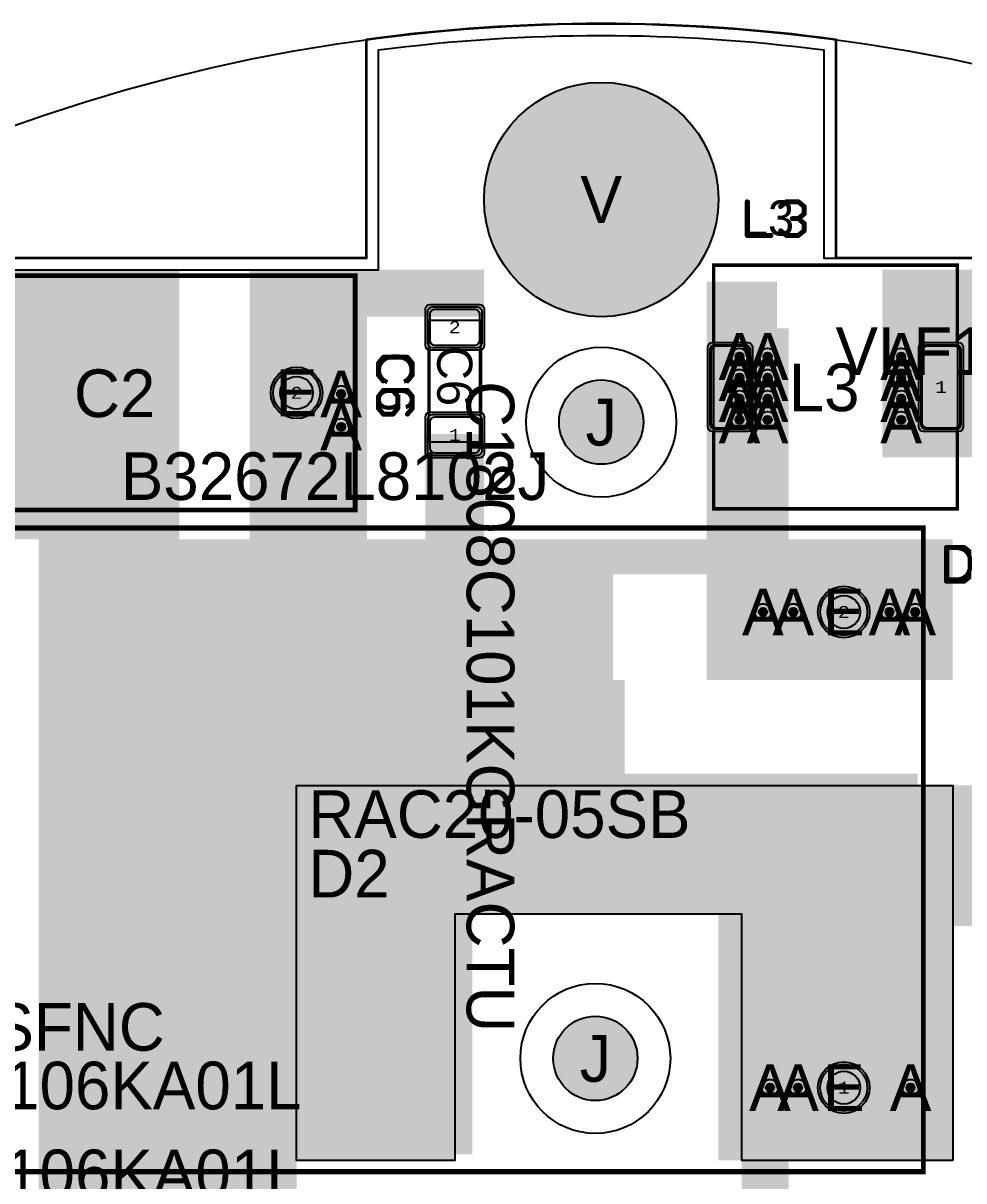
# Model space of a CAD drawing. Extents: x -74 to 89, y -130 to 74.
# Drawn here: x -24.67 to 15.47, y 24.62 to 74.03 of the extents above; entities that cross this region are included whole.
import ezdxf
from ezdxf.enums import TextEntityAlignment as Align

# ---------------------------------------------------------------- set-up
doc = ezdxf.new("R2010")
doc.units = 0
doc.header["$MEASUREMENT"] = 0
for name, color, linetype in [('ASSEMBLY_OUTLINES_TOP', 102, 'CONTINUOUS'), ('ASSEMBLY_PART_NUMBERS_TOP', 102, 'CONTINUOUS'), ('ASSEMBLY_REF_DES_TOP', 102, 'CONTINUOUS'), ('BOARD_OUTLINE', 10, 'CONTINUOUS'), ('DRILL_DRAWING', 21, 'CONTINUOUS'), ('GENERATED_SILKSCREEN_TOP', 140, 'CONTINUOUS'), ('MANUFACTURING_OUTLINES', 10, 'CONTINUOUS'), ('MOUNTING_HOLE_PADS_LAYER10', 150, 'CONTINUOUS'), ('MOUNTING_HOLE_PADS_LAYER11', 230, 'CONTINUOUS'), ('MOUNTING_HOLES_LAYER_BOT13', 42, 'CONTINUOUS'), ('MOUNTING_HOLES_LAYER_TOP', 42, 'CONTINUOUS'), ('PART_HOLES_LAYER_BOTTOM', 30, 'CONTINUOUS'), ('PART_HOLES_LAYER_TOP', 30, 'CONTINUOUS'), ('PART_PADS_LAYER_BOTTOM', 230, 'CONTINUOUS'), ('PART_PADS_LAYER_TOP', 150, 'CONTINUOUS'), ('PART_PADS_SMD_TOP', 150, 'CONTINUOUS'), ('PIN_NUMBERS_TOP', 8, 'CONTINUOUS'), ('PLACEMENT_OUTLINES_TOP', 130, 'CONTINUOUS'), ('PLANE_DATA_LAYER_BOTTOM', 230, 'CONTINUOUS'), ('PLANE_DATA_LAYER_TOP', 150, 'CONTINUOUS'), ('PLANE_SHAPES_LAYER_BOTTOM', 230, 'CONTINUOUS'), ('PLANE_SHAPES_LAYER_TOP', 150, 'CONTINUOUS'), ('ROUTE_BORDER', 151, 'CONTINUOUS'), ('SILKSCREEN_OUTLINES_TOP', 150, 'CONTINUOUS'), ('SILKSCREEN_REF_DES_TOP', 150, 'CONTINUOUS'), ('SOLDERMASK_PADS_BTM', 12, 'CONTINUOUS'), ('SOLDERMASK_PADS_TOP', 180, 'CONTINUOUS'), ('SOLDERPASTE_PADS_TOP', 180, 'CONTINUOUS'), ('TRACES_LAYER_TOP', 150, 'CONTINUOUS'), ('VIA_HOLES_LAYER_BOTTOM', 30, 'CONTINUOUS'), ('VIA_HOLES_LAYER_TOP', 30, 'CONTINUOUS'), ('VIA_PADS_LAYER_BOTTOM', 230, 'CONTINUOUS'), ('VIA_PADS_LAYER_TOP', 150, 'CONTINUOUS')]:
    doc.layers.add(name, color=color, linetype=linetype)
doc.styles.add('COURIER_NEW', font='cour.ttf')
doc.styles.add('VERIBEST_GERBER_0', font='txt')

msp = doc.modelspace()

# ---------------------------------------------------------------- hatches: boundary and pattern name
at = {"layer": 'MOUNTING_HOLES_LAYER_BOT13'}
h = msp.add_hatch(color=256, dxfattribs=at)
edge = h.paths.add_edge_path()
edge.add_arc((0, 66.5), 5, 0, 360)
h = msp.add_hatch(color=256, dxfattribs=at)
edge = h.paths.add_edge_path()
edge.add_arc((0, 57), 1.8, 0, 360)
h = msp.add_hatch(color=256, dxfattribs=at)
edge = h.paths.add_edge_path()
edge.add_arc((-0.25, 29.85), 1.8, 0, 360)
at = {"layer": 'MOUNTING_HOLES_LAYER_TOP'}
h = msp.add_hatch(color=256, dxfattribs=at)
edge = h.paths.add_edge_path()
edge.add_arc((0, 66.5), 5, 0, 360)
h = msp.add_hatch(color=256, dxfattribs=at)
edge = h.paths.add_edge_path()
edge.add_arc((0, 57), 1.8, 0, 360)
h = msp.add_hatch(color=256, dxfattribs=at)
edge = h.paths.add_edge_path()
edge.add_arc((-0.25, 29.85), 1.8, 0, 360)
at = {"layer": 'PART_HOLES_LAYER_BOTTOM'}
h = msp.add_hatch(color=256, dxfattribs=at)
edge = h.paths.add_edge_path()
edge.add_arc((-13, 58.25), 0.7, 0, 360)
h = msp.add_hatch(color=256, dxfattribs=at)
edge = h.paths.add_edge_path()
edge.add_arc((10.35, 48.9), 0.7, 0, 360)
h = msp.add_hatch(color=256, dxfattribs=at)
edge = h.paths.add_edge_path()
edge.add_arc((10.35, 28.6), 0.7, 0, 360)
at = {"layer": 'PART_HOLES_LAYER_TOP'}
h = msp.add_hatch(color=256, dxfattribs=at)
edge = h.paths.add_edge_path()
edge.add_arc((-13, 58.25), 0.7, 0, 360)
h = msp.add_hatch(color=256, dxfattribs=at)
edge = h.paths.add_edge_path()
edge.add_arc((10.35, 48.9), 0.7, 0, 360)
h = msp.add_hatch(color=256, dxfattribs=at)
edge = h.paths.add_edge_path()
edge.add_arc((10.35, 28.6), 0.7, 0, 360)
at = {"layer": 'PLANE_DATA_LAYER_BOTTOM'}
h = msp.add_hatch(color=256, dxfattribs=at)
h.paths.add_polyline_path([(13.5, 25.5762, -0.414213562), (13.4238, 25.5), (5.0762, 25.5, -0.414213562), (5, 25.5762), (5, 36.749992, 0.414213562), (4.999992, 36.75), (-5.499992, 36.75, 0.414213562), (-5.5, 36.749992), (-5.5, 25.8262, -0.414213562), (-5.5762, 25.75), (-12.999992, 25.75, 0.414213562), (-13, 25.749992), (-13, 8.000008, 0.414213562), (-12.999992, 8), (0.4238, 8, -0.414213562), (0.5, 7.9238), (0.5, 1.500008, 0.414213562), (0.500008, 1.5), (13.4238, 1.5, -0.414213562), (13.5, 1.4238), (13.5, -13.9238, -0.414213562), (13.4238, -14), (5.0762, -14, -0.414213562), (5, -13.9238), (5, -3.750008, 0.414213562), (4.999992, -3.75), (-5.749992, -3.75, 0.414213562), (-5.75, -3.750008), (-5.75, -13.9238, -0.414213562), (-5.8262, -14), (-12.999992, -14, 0.414213562), (-13, -14.000008), (-13, -35.499992, 0.414213562), (-12.999992, -35.5), (12.4238, -35.5, -0.414213562), (12.5, -35.5762), (12.5, -51.4238, -0.414213562), (12.4238, -51.5), (11.53156, -51.499998, -0.198913366), (11.477678, -51.47768), (10.906921, -50.906923, -0.198909956), (10.884603, -50.853042), (10.884603, -50.853041, -0.301916808), (10.931274, -50.782795, 0.301917645), (11.85, -49.400001), (11.85, -49.399998, 0.818490365), (8.967205, -48.818726, -0.532835026), (8.843077, -48.843079), (8.02232, -48.022322, -0.198909956), (8.000002, -47.968441), (8.000002, -47.96844), (8, -41.000008, 0.414213562), (7.999992, -41), (-23.9238, -41, -0.414213562), (-24, -40.9238), (-24, 53.499992, 0.414213562), (-24.000008, 53.5), (-30.4238, 53.5, -0.414213562), (-30.5, 53.5762), (-30.5, 62.9238, -0.414213562), (-30.4238, 63), (-24.000008, 63, 0.414213562), (-24, 63.000008), (-24, 63.4238, -0.414213562), (-23.9238, 63.5), (-19.5762, 63.5, -0.414213562), (-19.5, 63.4238), (-19.5, 46.000008, 0.414213562), (-19.499992, 46), (0.9238, 46, -0.414213562), (1, 45.9238), (1, 42.000008, 0.414213562), (1.000008, 42), (13.4238, 42, -0.414213562), (13.5, 41.9238)], flags=0)
h.paths.add_polyline_path([(-29.5, 58.25, -1), (-26.5, 58.25, -1)], flags=0)
h.paths.add_polyline_path([(-23.5, -19.75, -1), (-20.5, -19.75, -1)], flags=0)
h.paths.add_polyline_path([(-23.25, 19.25, -1), (-20.25, 19.25, -1)], flags=0)
h.paths.add_polyline_path([(8.85, -10.4, -1), (11.85, -10.4, -1)], flags=0)
h.paths.add_polyline_path([(8.85, 28.6, -1), (11.85, 28.6, -1)], flags=0)
h = msp.add_hatch(color=256, dxfattribs=at)
h.paths.add_polyline_path([(15, 46.0762, -0.414213562), (14.9238, 46), (5.0762, 46, -0.414213562), (5, 46.0762), (5, 50.499992, 0.414213562), (4.999992, 50.5), (-14.9238, 50.5, -0.414213562), (-15, 50.5762), (-15, 60.4238, -0.414213562), (-14.9238, 60.5), (-10.0762, 60.5, -0.414213562), (-10, 60.4238), (-10, 52.000008, 0.414213562), (-9.999992, 52), (4.999992, 52, 0.414213562), (5, 52.000008), (5, 60.9238, -0.414213562), (5.0762, 61), (7.9238, 61, -0.414213562), (8, 60.9238), (8, 52.000008, 0.414213562), (8.000008, 52), (14.9238, 52, -0.414213562), (15, 51.9238)], flags=0)
h.paths.add_polyline_path([(-14.5, 58.25, -1), (-11.5, 58.25, -1)], flags=0)
h.paths.add_polyline_path([(8.85, 48.9, -1), (11.85, 48.9, -1)], flags=0)
for points in [[(-13, 58.25), (-13, 59.8262)], [(-13, 58.25), (-14.5762, 58.25)], [(-13, 58.25), (-11.4238, 58.25)], [(-13, 58.25), (-13, 56.6738)], [(10.35, 48.9), (10.35, 50.4762)], [(10.35, 48.9), (8.7738, 48.9)], [(10.35, 48.9), (10.35, 47.3238)], [(10.35, 48.9), (11.9262, 48.9)], [(10.35, 28.6), (10.35, 30.1762)], [(10.35, 28.6), (8.7738, 28.6)], [(10.35, 28.6), (10.35, 27.0238)], [(10.35, 28.6), (11.9262, 28.6)]]:
    msp.add_hatch(color=256, dxfattribs=at).paths.add_polyline_path(points, is_closed=False, flags=0)
at = {"layer": 'PLANE_DATA_LAYER_TOP'}
h = msp.add_hatch(color=256, dxfattribs=at)
h.paths.add_polyline_path([(53.5, 22.5762, -0.414213562), (53.4238, 22.5), (35.500008, 22.5, 0.414213562), (35.5, 22.499992), (35.5, 14.5762, -0.414213562), (35.4238, 14.5), (34.088586, 14.5, -0.47426018), (34.013914, 14.591382, 0.592216632), (31.603566, 16.629917, -0.526387993), (31.5, 16.701033), (31.5, 17.2738, -0.414213562), (31.5762, 17.35), (33.15, 17.35, 0.414213562), (34.05, 18.25), (34.05, 20.05, 0.414213562), (33.15, 20.95), (31.35, 20.95, 0.414213562), (30.45, 20.05), (30.45, 18.5762, -0.414213562), (30.3738, 18.5), (28.536303, 18.5, -0.508470213), (28.463754, 18.599504, 1.371548613), (25.036246, 18.599504, -0.508470213), (24.963697, 18.5), (23.0762, 18.5, -0.414213562), (23, 18.5762), (23, 23.902217, -0.466226494), (23.089412, 23.977263, 1.191429644), (23.089412, 27.522737, -0.466226494), (23, 27.597783), (23, 29.402217, -0.466226494), (23.089412, 29.477263, 1.191429644), (23.089412, 33.022737, -0.466226494), (23, 33.097783), (23, 35.499992, 0.414213562), (22.999992, 35.5), (15.000008, 35.5, 0.414213562), (15, 35.499992), (15, 25.5762, -0.414213562), (14.9238, 25.5), (8.000008, 25.5, 0.414213562), (8, 25.499992), (8, 23.0762, -0.414213562), (7.9238, 23), (6.775, 23, 0.414213562), (6.225, 22.45), (6.225, 20.55, 0.414213562), (6.775, 20), (7.9238, 20, -0.414213562), (8, 19.9238), (8, 19.5762, -0.414213562), (7.9238, 19.5), (6.0762, 19.5, -0.414213562), (6, 19.5762), (6, 35.999992, 0.414213562), (5.999992, 36), (-6.249992, 36, 0.414213562), (-6.25, 35.999992), (-6.25, 25.5762, -0.414213562), (-6.3262, 25.5), (-12.999992, 25.5, 0.414213562), (-13, 25.499992), (-13, 0.000008, 0.414213562), (-12.999992, 0), (12.4238, 0, -0.414213562), (12.5, -0.0762), (12.5, -13.9238, -0.414213562), (12.4238, -14), (9.500008, -14, 0.414213562), (9.5, -14.000008), (9.5, -17.6738, -0.414213562), (9.4238, -17.75), (8.275, -17.75, 0.414213562), (7.725, -18.3), (7.725, -20.2, 0.414213562), (8.275, -20.75), (9.4238, -20.75, -0.414213562), (9.5, -20.8262), (9.5, -21.4238, -0.414213562), (9.4238, -21.5), (7.5762, -21.5, -0.414213562), (7.5, -21.4238), (7.5, -14.000008, 0.414213562), (7.499992, -14), (5.0762, -14, -0.414213562), (5, -13.9238), (5, -3.500008, 0.414213562), (4.999992, -3.5), (-5.499992, -3.5, 0.414213562), (-5.5, -3.500008), (-5.5, -13.9238, -0.414213562), (-5.5762, -14), (-12.999992, -14, 0.414213562), (-13, -14.000008), (-13, -35.999992, 0.414213562), (-12.999992, -36), (12.4238, -36, -0.414213562), (12.5, -36.0762), (12.5, -51.4238, -0.414213562), (12.4238, -51.5), (11.03156, -51.499998, -0.198913366), (10.977678, -51.47768), (10.514832, -51.014834, -0.198909956), (10.492514, -50.960953), (10.492514, -50.960952, -0.374001823), (10.55814, -50.885489, 0.374003548), (11.85, -49.4), (11.85, -49.399999, 0.932710076), (8.864511, -49.191859, -0.61897311), (8.735166, -49.235168), (8.02232, -48.522322, -0.198909956), (8.000002, -48.468441), (8.000002, -48.46844), (8, -41.000008, 0.414213562), (7.999992, -41), (-23.9238, -41, -0.414213562), (-24, -40.9238), (-24, 51.999992, 0.414213562), (-24.000008, 52), (-30.9238, 52, -0.414213562), (-31, 52.0762), (-31, 63.4238, -0.414213562), (-30.9238, 63.5), (-18.0762, 63.5, -0.414213562), (-18, 63.4238), (-18, 52.000008, 0.414213562), (-17.999992, 52), (-7.500008, 52, 0.414213562), (-7.5, 52.000008), (-7.5, 55.190158, -0.525791313), (-7.396567, 55.261325, 0.091624252), (-7.2, 55.225), (-5.3, 55.225, 0.091624252), (-5.103433, 55.261325, -0.525791313), (-5, 55.190158), (-5, 52.000008, 0.414213562), (-4.999992, 52), (0.4238, 52, -0.414213562), (0.5, 51.9238), (0.5, 41.500008, 0.414213562), (0.500008, 41.5), (22.499992, 41.5, 0.414213562), (22.5, 41.500008), (22.5, 47.4238, -0.414213562), (22.5762, 47.5), (33.9238, 47.5, -0.414213562), (34, 47.4238), (34, 36.5762, -0.414213562), (33.9238, 36.5), (26.500008, 36.5, 0.414213562), (26.5, 36.499992), (26.5, 29.000008, 0.414213562), (26.500008, 29), (28.1738, 29, -0.414213562), (28.25, 28.9238), (28.25, 27.775, 0.414213562), (28.8, 27.225), (30.7, 27.225, 0.414213562), (31.25, 27.775), (31.25, 28.9238, -0.414213562), (31.3262, 29), (33.0738, 29, -0.414213562), (33.15, 28.9238), (33.15, 27.65, 0.414213562), (33.7, 27.1), (35.4238, 27.1, -0.414213562), (35.5, 27.0238), (35.5, 27.000008, 0.414213562), (35.500008, 27), (40.606409, 27, -0.708227821), (40.654126, 26.864391, 0.227325996), (40, 25.500001), (40, 25.5, 1), (43.5, 25.5), (43.5, 25.500001, 0.227325996), (42.845874, 26.864391, -0.708230906), (42.893591, 27), (43.9238, 27, -0.414213562), (44, 26.9238), (44, 25.500008, 0.414213562), (44.000008, 25.5), (50.035142, 25.5, -0.620327862), (50.095797, 25.377677, 0.163980254), (49.8, 24.500001), (49.8, 24.5, 1), (52.7, 24.5), (52.7, 24.500001, 0.163980254), (52.404203, 25.377677, -0.620331479), (52.464858, 25.5), (53.4238, 25.5, -0.414213562), (53.5, 25.4238)], flags=0)
h.paths.add_polyline_path([(-29.5, 58.25, -1), (-26.5, 58.25, -1)], flags=0)
h.paths.add_polyline_path([(-23.5, -19.75, -1), (-20.5, -19.75, -1)], flags=0)
h.paths.add_polyline_path([(-23.25, 19.25, -1), (-20.25, 19.25, -1)], flags=0)
h.paths.add_polyline_path([(8.85, -10.4, -1), (11.85, -10.4, -1)], flags=0)
h.paths.add_polyline_path([(8.85, 28.6, -1), (11.85, 28.6, -1)], flags=0)
h.paths.add_polyline_path([(19.251504, 38.55, -1), (23.351504, 38.55, -1)], flags=0)
h.paths.add_polyline_path([(30.75, 45.75, -1), (33.75, 45.75, -1)], flags=0)
h = msp.add_hatch(color=256, dxfattribs=at)
h.paths.add_polyline_path([(-5, 62.309842, -0.525791313), (-5.103433, 62.238675, 0.091624252), (-5.3, 62.275), (-7.2, 62.275, 0.414213562), (-7.75, 61.725), (-7.75, 61.5762, -0.414213562), (-7.8262, 61.5), (-9.999992, 61.5, 0.414213562), (-10, 61.499992), (-10, 56.0762, -0.414213562), (-10.0762, 56), (-14.9238, 56, -0.414213562), (-15, 56.0762), (-15, 63.4238, -0.414213562), (-14.9238, 63.5), (-5.0762, 63.5, -0.414213562), (-5, 63.4238)], flags=0)
h.paths.add_polyline_path([(-14.5, 58.25, -1), (-11.5, 58.25, -1)], flags=0)
h = msp.add_hatch(color=256, dxfattribs=at)
h.paths.add_polyline_path([(37, 55.5762, -0.414213562), (36.9238, 55.5), (12.0762, 55.5, -0.414213562), (12, 55.5762), (12, 63.4238, -0.414213562), (12.0762, 63.5), (36.9238, 63.5, -0.414213562), (37, 63.4238)], flags=0)
h.paths.add_polyline_path([(15.15, 56.35, 0.414213562), (15.7, 56.9), (15.7, 60.1, 0.414213562), (15.15, 60.65), (13.85, 60.65, 0.414213562), (13.3, 60.1), (13.3, 56.9, 0.414213562), (13.85, 56.35)], flags=0)
h.paths.add_polyline_path([(30.75, 60.75, -1), (33.75, 60.75, -1)], flags=0)
h = msp.add_hatch(color=256, dxfattribs=at)
h.paths.add_polyline_path([(14.5, 46.0762, -0.414213562), (14.4238, 46), (4.5762, 46, -0.414213562), (4.5, 46.0762), (4.5, 56.33683, -0.553899298), (4.609518, 56.40536, 0.113616985), (4.85, 56.35), (6.15, 56.35, 0.414213562), (6.7, 56.9), (6.7, 60.1, 0.414213562), (6.15, 60.65), (4.85, 60.65, 0.113616985), (4.609518, 60.59464, -0.553899298), (4.5, 60.66317), (4.5, 62.9238, -0.414213562), (4.5762, 63), (7.4238, 63, -0.414213562), (7.5, 62.9238), (7.5, 51.500008, 0.414213562), (7.500008, 51.5), (14.4238, 51.5, -0.414213562), (14.5, 51.4238)], flags=0)
h.paths.add_polyline_path([(8.85, 48.9, -1), (11.85, 48.9, -1)], flags=0)
for points in [[(-5.35, 61.675), (-5.309185, 62.3512)], [(-7.15, 61.675), (-7.64279, 62.16779)], [(4.9, 60.05), (4.837976, 60.726085)], [(6.1, 60.05), (6.59279, 60.54279)], [(14.5, 60.05), (14.5, 60.7262)], [(-13, 58.25), (-13, 59.8262)], [(13.9, 58.5), (13.2238, 58.5)], [(15.1, 58.5), (15.7762, 58.5)], [(-13, 58.25), (-14.5762, 58.25)], [(-13, 58.25), (-11.4238, 58.25)], [(-13, 58.25), (-13, 56.6738)], [(4.9, 56.95), (4.837962, 56.273916)], [(6.1, 56.95), (6.59279, 56.45721)], [(14.5, 56.95), (14.5, 56.2738)], [(-7.15, 55.825), (-7.190815, 55.1488)], [(-5.35, 55.825), (-5.309198, 55.1488)], [(10.35, 48.9), (10.35, 50.4762)], [(10.35, 48.9), (8.7738, 48.9)], [(10.35, 48.9), (10.35, 47.3238)], [(10.35, 48.9), (11.9262, 48.9)], [(10.35, 28.6), (10.35, 30.1762)], [(10.35, 28.6), (8.7738, 28.6)], [(10.35, 28.6), (10.35, 27.0238)], [(10.35, 28.6), (11.9262, 28.6)]]:
    msp.add_hatch(color=256, dxfattribs=at).paths.add_polyline_path(points, is_closed=False, flags=0)
at = {"layer": 'PLANE_SHAPES_LAYER_TOP'}
msp.add_hatch(color=256, dxfattribs=at).paths.add_polyline_path([(15, 25.5), (6, 25.5), (6, 36), (-6.25, 36), (-6.25, 25.5), (-13, 25.5), (-13, 41.5), (15, 41.5)], flags=0)
at = {"layer": 'VIA_HOLES_LAYER_BOTTOM'}
h = msp.add_hatch(color=256, dxfattribs=at)
edge = h.paths.add_edge_path()
edge.add_arc((5.9, 59.8), 0.175, 0, 360)
h = msp.add_hatch(color=256, dxfattribs=at)
edge = h.paths.add_edge_path()
edge.add_arc((7.1, 59.8), 0.175, 0, 360)
h = msp.add_hatch(color=256, dxfattribs=at)
edge = h.paths.add_edge_path()
edge.add_arc((12.8, 59.8), 0.175, 0, 360)
h = msp.add_hatch(color=256, dxfattribs=at)
edge = h.paths.add_edge_path()
edge.add_arc((5.9, 58.9), 0.175, 0, 360)
h = msp.add_hatch(color=256, dxfattribs=at)
edge = h.paths.add_edge_path()
edge.add_arc((7.1, 58.9), 0.175, 0, 360)
h = msp.add_hatch(color=256, dxfattribs=at)
edge = h.paths.add_edge_path()
edge.add_arc((12.8, 58.9), 0.175, 0, 360)
h = msp.add_hatch(color=256, dxfattribs=at)
edge = h.paths.add_edge_path()
edge.add_arc((-11.1, 58.2), 0.175, 0, 360)
h = msp.add_hatch(color=256, dxfattribs=at)
edge = h.paths.add_edge_path()
edge.add_arc((5.9, 58), 0.175, 0, 360)
h = msp.add_hatch(color=256, dxfattribs=at)
edge = h.paths.add_edge_path()
edge.add_arc((7.1, 58), 0.175, 0, 360)
h = msp.add_hatch(color=256, dxfattribs=at)
edge = h.paths.add_edge_path()
edge.add_arc((12.8, 58), 0.175, 0, 360)
h = msp.add_hatch(color=256, dxfattribs=at)
edge = h.paths.add_edge_path()
edge.add_arc((-11.1, 56.8), 0.175, 0, 360)
h = msp.add_hatch(color=256, dxfattribs=at)
edge = h.paths.add_edge_path()
edge.add_arc((5.9, 57.1), 0.175, 0, 360)
h = msp.add_hatch(color=256, dxfattribs=at)
edge = h.paths.add_edge_path()
edge.add_arc((7.1, 57.1), 0.175, 0, 360)
h = msp.add_hatch(color=256, dxfattribs=at)
edge = h.paths.add_edge_path()
edge.add_arc((12.8, 57.1), 0.175, 0, 360)
h = msp.add_hatch(color=256, dxfattribs=at)
edge = h.paths.add_edge_path()
edge.add_arc((6.9, 48.9), 0.175, 0, 360)
h = msp.add_hatch(color=256, dxfattribs=at)
edge = h.paths.add_edge_path()
edge.add_arc((8.2, 48.9), 0.175, 0, 360)
h = msp.add_hatch(color=256, dxfattribs=at)
edge = h.paths.add_edge_path()
edge.add_arc((12.3, 48.9), 0.175, 0, 360)
h = msp.add_hatch(color=256, dxfattribs=at)
edge = h.paths.add_edge_path()
edge.add_arc((13.4, 48.9), 0.175, 0, 360)
h = msp.add_hatch(color=256, dxfattribs=at)
edge = h.paths.add_edge_path()
edge.add_arc((7.2, 28.6), 0.175, 0, 360)
h = msp.add_hatch(color=256, dxfattribs=at)
edge = h.paths.add_edge_path()
edge.add_arc((8.4, 28.6), 0.175, 0, 360)
h = msp.add_hatch(color=256, dxfattribs=at)
edge = h.paths.add_edge_path()
edge.add_arc((13.2, 28.6), 0.175, 0, 360)
at = {"layer": 'VIA_HOLES_LAYER_TOP'}
h = msp.add_hatch(color=256, dxfattribs=at)
edge = h.paths.add_edge_path()
edge.add_arc((5.9, 59.8), 0.175, 0, 360)
h = msp.add_hatch(color=256, dxfattribs=at)
edge = h.paths.add_edge_path()
edge.add_arc((7.1, 59.8), 0.175, 0, 360)
h = msp.add_hatch(color=256, dxfattribs=at)
edge = h.paths.add_edge_path()
edge.add_arc((12.8, 59.8), 0.175, 0, 360)
h = msp.add_hatch(color=256, dxfattribs=at)
edge = h.paths.add_edge_path()
edge.add_arc((5.9, 58.9), 0.175, 0, 360)
h = msp.add_hatch(color=256, dxfattribs=at)
edge = h.paths.add_edge_path()
edge.add_arc((7.1, 58.9), 0.175, 0, 360)
h = msp.add_hatch(color=256, dxfattribs=at)
edge = h.paths.add_edge_path()
edge.add_arc((12.8, 58.9), 0.175, 0, 360)
h = msp.add_hatch(color=256, dxfattribs=at)
edge = h.paths.add_edge_path()
edge.add_arc((-11.1, 58.2), 0.175, 0, 360)
h = msp.add_hatch(color=256, dxfattribs=at)
edge = h.paths.add_edge_path()
edge.add_arc((5.9, 58), 0.175, 0, 360)
h = msp.add_hatch(color=256, dxfattribs=at)
edge = h.paths.add_edge_path()
edge.add_arc((7.1, 58), 0.175, 0, 360)
h = msp.add_hatch(color=256, dxfattribs=at)
edge = h.paths.add_edge_path()
edge.add_arc((12.8, 58), 0.175, 0, 360)
h = msp.add_hatch(color=256, dxfattribs=at)
edge = h.paths.add_edge_path()
edge.add_arc((-11.1, 56.8), 0.175, 0, 360)
h = msp.add_hatch(color=256, dxfattribs=at)
edge = h.paths.add_edge_path()
edge.add_arc((5.9, 57.1), 0.175, 0, 360)
h = msp.add_hatch(color=256, dxfattribs=at)
edge = h.paths.add_edge_path()
edge.add_arc((7.1, 57.1), 0.175, 0, 360)
h = msp.add_hatch(color=256, dxfattribs=at)
edge = h.paths.add_edge_path()
edge.add_arc((12.8, 57.1), 0.175, 0, 360)
h = msp.add_hatch(color=256, dxfattribs=at)
edge = h.paths.add_edge_path()
edge.add_arc((6.9, 48.9), 0.175, 0, 360)
h = msp.add_hatch(color=256, dxfattribs=at)
edge = h.paths.add_edge_path()
edge.add_arc((8.2, 48.9), 0.175, 0, 360)
h = msp.add_hatch(color=256, dxfattribs=at)
edge = h.paths.add_edge_path()
edge.add_arc((12.3, 48.9), 0.175, 0, 360)
h = msp.add_hatch(color=256, dxfattribs=at)
edge = h.paths.add_edge_path()
edge.add_arc((13.4, 48.9), 0.175, 0, 360)
h = msp.add_hatch(color=256, dxfattribs=at)
edge = h.paths.add_edge_path()
edge.add_arc((7.2, 28.6), 0.175, 0, 360)
h = msp.add_hatch(color=256, dxfattribs=at)
edge = h.paths.add_edge_path()
edge.add_arc((8.4, 28.6), 0.175, 0, 360)
h = msp.add_hatch(color=256, dxfattribs=at)
edge = h.paths.add_edge_path()
edge.add_arc((13.2, 28.6), 0.175, 0, 360)

# ---------------------------------------------------------------- linework, layer by layer
at = {"layer": 'ASSEMBLY_OUTLINES_TOP', "const_width": 0.2}
for points in [[(-30.5, 53.25), (-30.5, 63.25), (-10.5, 63.25), (-10.5, 53.25)], [(-38.75, 25), (-38.75, 52.5), (13.75, 52.5), (13.75, 25)]]:
    msp.add_lwpolyline(points, close=True, dxfattribs=at)
at = {"layer": 'ASSEMBLY_OUTLINES_TOP'}
for points in [[(4.8, 53.3), (4.8, 63.7), (15.2, 63.7), (15.2, 53.3)], [(-7.35, 56.15), (-7.35, 61.35), (-5.15, 61.35), (-5.15, 56.15)]]:
    msp.add_lwpolyline(points, close=True, dxfattribs=at)
msp.add_circle((0, 0), 74, dxfattribs=at)
at = {"layer": 'BOARD_OUTLINE'}
msp.add_lwpolyline([(62, -40.39802, -0.011944181), (60, -43.312816), (60, -43.312815, -0.105291747), (37.148351, -64), (10, -64), (10, -73.321211, -0.067878888), (-10, -73.321211), (-10, -64), (-37.148351, -64, -0.130474387), (-64, -37.148351), (-64, -10), (-73.321211, -10, -0.067878888), (-73.321211, 10), (-64, 10), (-64, 37.148351, -0.130474387), (-37.148351, 64), (-10, 64), (-10, 73.321211, -0.067878888), (10, 73.321211), (10, 64), (37.148351, 64, -0.105291747), (60, 43.312815), (60, 43.312816, -0.011944181), (62, 40.39802)], format="xyb", close=True, dxfattribs=at)
at = {"layer": 'GENERATED_SILKSCREEN_TOP', "const_width": 0.15}
for points in [[(6.201, 64.9645), (6.204, 64.9525), (6.2115, 64.945), (6.2205, 64.936), (6.231, 64.9345), (7.2435, 64.9345), (7.254, 64.936), (7.263, 64.9435), (7.2675, 64.954), (7.269, 64.9645), (7.2675, 64.9765), (7.263, 64.987), (7.254, 64.993), (7.2435, 64.996), (6.264, 64.996), (6.264, 66.4045), (6.261, 66.415), (6.2535, 66.424), (6.243, 66.4285), (6.231, 66.43), (6.2205, 66.4285), (6.2115, 66.424), (6.204, 66.415), (6.201, 66.4045), (6.201, 64.9645)], [(7.8855, 64.9405), (7.632, 65.146), (7.6245, 65.1535), (7.623, 65.1625), (7.6245, 65.173), (7.6305, 65.1835), (7.638, 65.191), (7.647, 65.197), (7.6575, 65.1985), (7.668, 65.1955), (7.9125, 64.996), (8.397, 64.996), (8.631, 65.185), (8.631, 65.464), (8.4, 65.6545), (8.151, 65.6545), (8.139, 65.6575), (8.1315, 65.6635), (8.127, 65.674), (8.1255, 65.6845), (8.127, 65.695), (8.1315, 65.704), (8.139, 65.7115), (8.151, 65.7145), (8.4, 65.7145), (8.631, 65.905), (8.631, 66.184), (8.397, 66.373), (7.9125, 66.373), (7.668, 66.1735), (7.6575, 66.1705), (7.647, 66.172), (7.638, 66.1765), (7.6305, 66.1855), (7.6245, 66.1945), (7.623, 66.205), (7.6245, 66.2155), (7.632, 66.223), (7.8855, 66.4285), (7.89, 66.43), (7.8945, 66.4315), (7.896, 66.433), (7.902, 66.4345), (8.4075, 66.4345), (8.415, 66.433), (8.418, 66.4315), (8.4225, 66.43), (8.427, 66.4285), (8.6805, 66.223), (8.685, 66.2155), (8.6865, 66.2095), (8.6895, 66.205), (8.691, 66.199), (8.691, 65.89), (8.6895, 65.8855), (8.6865, 65.875), (8.685, 65.8675), (8.6805, 65.8645), (8.46, 65.6845), (8.6805, 65.5045), (8.682, 65.5015), (8.685, 65.4985), (8.6865, 65.497), (8.6865, 65.494), (8.6895, 65.4835), (8.691, 65.479), (8.691, 65.17), (8.6895, 65.1625), (8.6865, 65.1565), (8.685, 65.1505), (8.6805, 65.146), (8.427, 64.9405), (8.421, 64.9375), (8.4195, 64.936), (8.415, 64.936), (8.4135, 64.9345), (8.412, 64.9345), (8.4075, 64.9345), (7.902, 64.9345), (7.896, 64.936), (7.89, 64.9375), (7.8855, 64.9405)], [(-9.528, 59.532), (-9.3225, 59.784), (-9.318, 59.7915), (-9.312, 59.793), (-9.306, 59.796), (-9.2985, 59.7975), (-8.2695, 59.7975), (-8.262, 59.796), (-8.256, 59.793), (-8.2515, 59.79), (-8.25, 59.7885), (-8.2455, 59.784), (-8.04, 59.532), (-8.0385, 59.5275), (-8.037, 59.523), (-8.0355, 59.5215), (-8.034, 59.5155), (-8.034, 59.01), (-8.0355, 59.0025), (-8.037, 58.9995), (-8.0385, 58.995), (-8.04, 58.9905), (-8.2455, 58.737), (-8.253, 58.731), (-8.265, 58.728), (-8.2725, 58.7295), (-8.28, 58.7325), (-8.2875, 58.737), (-8.2935, 58.7445), (-8.298, 58.752), (-8.2995, 58.7595), (-8.2995, 58.767), (-8.295, 58.773), (-8.0955, 59.0205), (-8.0955, 59.505), (-8.2845, 59.736), (-9.2835, 59.736), (-9.4725, 59.505), (-9.4725, 59.0205), (-9.273, 58.773), (-9.2685, 58.767), (-9.2685, 58.7595), (-9.27, 58.752), (-9.2745, 58.7445), (-9.2805, 58.737), (-9.288, 58.7325), (-9.2955, 58.7295), (-9.306, 58.728), (-9.315, 58.731), (-9.3225, 58.737), (-9.528, 58.9905), (-9.531, 58.9965), (-9.5325, 58.998), (-9.5325, 59.0025), (-9.5325, 59.004), (-9.534, 59.0055), (-9.534, 59.01), (-9.534, 59.5155), (-9.5325, 59.5215), (-9.531, 59.5275), (-9.528, 59.532)], [(-8.04, 57.5745), (-8.2455, 57.3225), (-8.253, 57.315), (-8.265, 57.3135), (-8.2725, 57.315), (-8.28, 57.318), (-8.2875, 57.3225), (-8.2935, 57.33), (-8.298, 57.3375), (-8.2995, 57.345), (-8.2995, 57.3525), (-8.295, 57.3585), (-8.0955, 57.6045), (-8.0955, 58.0905), (-8.2845, 58.3215), (-8.823, 58.3215), (-8.6565, 58.1175), (-8.655, 58.1115), (-8.6535, 58.1085), (-8.6535, 58.107), (-8.652, 58.107), (-8.6505, 58.0995), (-8.6505, 57.594), (-8.652, 57.588), (-8.6535, 57.5865), (-8.6535, 57.585), (-8.655, 57.5805), (-8.6565, 57.5745), (-8.8605, 57.3225), (-8.8635, 57.321), (-8.8665, 57.318), (-8.868, 57.3165), (-8.871, 57.3165), (-8.8815, 57.3135), (-8.886, 57.312), (-9.2985, 57.312), (-9.306, 57.3135), (-9.312, 57.3165), (-9.318, 57.318), (-9.3225, 57.3225), (-9.528, 57.5745), (-9.531, 57.582), (-9.5325, 57.5835), (-9.5325, 57.5865), (-9.5325, 57.5895), (-9.534, 57.591), (-9.534, 57.594), (-9.534, 58.0995), (-9.5325, 58.1055), (-9.531, 58.1115), (-9.528, 58.1175), (-9.3225, 58.3695), (-9.3195, 58.3725), (-9.318, 58.3755), (-9.3135, 58.3785), (-9.303, 58.3815), (-9.2985, 58.383), (-8.2695, 58.383), (-8.262, 58.3815), (-8.256, 58.3785), (-8.2515, 58.3755), (-8.25, 58.3725), (-8.2455, 58.3695), (-8.04, 58.1175), (-8.0385, 58.1115), (-8.037, 58.107), (-8.0355, 58.1055), (-8.034, 58.0995), (-8.034, 57.594), (-8.0355, 57.588), (-8.0355, 57.5865), (-8.037, 57.585), (-8.0385, 57.5805), (-8.04, 57.5745)], [(-8.901, 58.3215), (-9.2835, 58.3215), (-9.4725, 58.0905), (-9.4725, 57.606), (-9.2835, 57.372), (-8.901, 57.372), (-8.7105, 57.606), (-8.7105, 58.0905), (-8.901, 58.3215)], [(15.5095, 51.6785), (15.502, 51.6815), (15.496, 51.683), (15.49, 51.6845), (14.731, 51.6845), (14.7205, 51.6815), (14.7115, 51.674), (14.704, 51.665), (14.701, 51.6545), (14.701, 50.2145), (14.704, 50.2025), (14.7115, 50.195), (14.7205, 50.186), (14.731, 50.1845), (15.49, 50.1845), (15.496, 50.1845), (15.499, 50.186), (15.502, 50.1875), (15.5095, 50.1905), (15.763, 50.396)], [(14.764, 51.623), (15.4795, 51.623), (15.7135, 51.434), (15.7135, 50.435), (15.4795, 50.246), (14.764, 50.246), (14.764, 51.623)], [(15.763, 51.4715), (15.5095, 51.6785)]]:
    msp.add_lwpolyline(points, dxfattribs=at)
for points in [[(15.200005, 60.370415, 0.000009271), (15.199995, 60.370417), (15.199995, 63.699995), (4.800005, 63.699995), (4.800005, 60.370417, 0.000009271), (4.799995, 60.370415), (4.799995, 63.7, -0.414213562), (4.8, 63.700005), (15.2, 63.700005, -0.414213562), (15.200005, 63.7), (15.200005, 60.370415)], [(-7.349995, 57.355492, 0.000011097), (-7.350005, 57.355485), (-7.350005, 60.144515, 0.000011097), (-7.349995, 60.144508), (-7.349995, 57.355492)], [(-5.149995, 57.355485, 0.000011097), (-5.150005, 57.355492), (-5.150005, 60.144508, 0.000011097), (-5.149995, 60.144515), (-5.149995, 57.355485)], [(15.200005, 53.3, -0.414213562), (15.2, 53.299995), (4.8, 53.299995, -0.414213562), (4.799995, 53.3), (4.799995, 56.629585, 0.000009271), (4.800005, 56.629583), (4.800005, 53.300005), (15.199995, 53.300005), (15.199995, 56.629583, 0.000009271), (15.200005, 56.629585), (15.200005, 53.3)], [(13.750005, 49.141084, 0.000010605), (13.749995, 49.141099), (13.749995, 52.449995), (-38.749995, 52.449995), (-38.749995, 25.050005), (13.749995, 25.050005), (13.749995, 48.658901, 0.000010605), (13.750005, 48.658916), (13.750005, 25.05, -0.414213562), (13.75, 25.049995), (-38.75, 25.049995, -0.414213562), (-38.750005, 25.05), (-38.750005, 52.45, -0.414213562), (-38.75, 52.450005), (13.75, 52.450005, -0.414213562), (13.750005, 52.45), (13.750005, 49.141084)]]:
    msp.add_lwpolyline(points, format="xyb", dxfattribs=at)
msp.add_lwpolyline([(-30.5, 53.25), (-30.5, 63.25), (-10.5, 63.25), (-10.5, 53.25)], close=True, dxfattribs=at)
at = {"layer": 'MANUFACTURING_OUTLINES'}
msp.add_lwpolyline([(-37.161102, -64.021968, -0.130474388), (-64.021968, -37.161102, -0.132241555), (-64.0254, -37.148351), (-64.0254, -10.0254), (-73.321211, -10.0254, -0.375051504), (-73.346378, -10.003432, -0.067878885), (-73.346378, 10.003432, -0.375051504), (-73.321211, 10.0254), (-64.0254, 10.0254), (-64.0254, 37.148351, -0.132241555), (-64.021968, 37.161102, -0.130474388), (-37.161102, 64.021968, -0.132241555), (-37.148351, 64.0254), (-10.0254, 64.0254), (-10.0254, 73.321211, -0.375051504), (-10.003432, 73.346378, -0.067878885), (10.003432, 73.346378, -0.375051504), (10.0254, 73.321211), (10.0254, 64.0254), (37.148351, 64.0254, -0.132241555)], format="xyb", dxfattribs=at)
at = {"layer": 'MOUNTING_HOLE_PADS_LAYER10'}
for centre in [(0, 57), (-0.25, 29.85)]:
    msp.add_circle(centre, 3.2, dxfattribs=at)
at = {"layer": 'MOUNTING_HOLE_PADS_LAYER11'}
for centre in [(0, 57), (-0.25, 29.85)]:
    msp.add_circle(centre, 3.2, dxfattribs=at)
at = {"layer": 'MOUNTING_HOLES_LAYER_BOT13'}
for centre, radius in [((0, 66.5), 5), ((0, 57), 1.8), ((-0.25, 29.85), 1.8)]:
    msp.add_circle(centre, radius, dxfattribs=at)
at = {"layer": 'MOUNTING_HOLES_LAYER_TOP'}
for centre, radius in [((0, 66.5), 5), ((0, 57), 1.8), ((-0.25, 29.85), 1.8)]:
    msp.add_circle(centre, radius, dxfattribs=at)
at = {"layer": 'PART_HOLES_LAYER_BOTTOM'}
for centre in [(-13, 58.25), (10.35, 48.9), (10.35, 28.6)]:
    msp.add_circle(centre, 0.7, dxfattribs=at)
at = {"layer": 'PART_HOLES_LAYER_TOP'}
for centre in [(-13, 58.25), (10.35, 48.9), (10.35, 28.6)]:
    msp.add_circle(centre, 0.7, dxfattribs=at)
at = {"layer": 'PART_PADS_LAYER_BOTTOM'}
for centre in [(-13, 58.25), (10.35, 48.9), (10.35, 28.6)]:
    msp.add_circle(centre, 1, dxfattribs=at)
at = {"layer": 'PART_PADS_LAYER_TOP'}
for centre in [(-13, 58.25), (10.35, 48.9), (10.35, 28.6)]:
    msp.add_circle(centre, 1, dxfattribs=at)
at = {"layer": 'PART_PADS_SMD_TOP'}
for points in [[(-5.1, 60.375, -0.414213562), (-5.3, 60.175), (-7.2, 60.175, -0.414213562), (-7.4, 60.375), (-7.4, 61.725, -0.414213562), (-7.2, 61.925), (-5.3, 61.925, -0.414213562), (-5.1, 61.725)], [(6.15, 60.3, -0.414213562), (6.35, 60.1), (6.35, 56.9, -0.414213562), (6.15, 56.7), (4.85, 56.7, -0.414213562), (4.65, 56.9), (4.65, 60.1, -0.414213562), (4.85, 60.3)], [(15.15, 60.3, -0.414213562), (15.35, 60.1), (15.35, 56.9, -0.414213562), (15.15, 56.7), (13.85, 56.7, -0.414213562), (13.65, 56.9), (13.65, 60.1, -0.414213562), (13.85, 60.3)], [(-5.1, 55.775, -0.414213562), (-5.3, 55.575), (-7.2, 55.575, -0.414213562), (-7.4, 55.775), (-7.4, 57.125, -0.414213562), (-7.2, 57.325), (-5.3, 57.325, -0.414213562), (-5.1, 57.125)]]:
    msp.add_lwpolyline(points, format="xyb", close=True, dxfattribs=at)
at = {"layer": 'PLACEMENT_OUTLINES_TOP'}
for points in [[(-30.5, 53.25), (-30.5, 63.25), (-10.5, 63.25), (-10.5, 53.25)], [(4.8, 53.3), (4.8, 63.7), (15.2, 63.7), (15.2, 53.3)], [(-7.35, 56.15), (-7.35, 61.35), (-5.15, 61.35), (-5.15, 56.15)], [(-38.75, 25), (-38.75, 52.5), (13.75, 52.5), (13.75, 25)]]:
    msp.add_lwpolyline(points, close=True, dxfattribs=at)
at = {"layer": 'PLANE_DATA_LAYER_BOTTOM', "const_width": 0.75}
for points in [[(-13, 58.25), (-13, 59.8262)], [(-13, 58.25), (-14.5762, 58.25)], [(-13, 58.25), (-11.4238, 58.25)], [(-13, 58.25), (-13, 56.6738)], [(10.35, 48.9), (10.35, 50.4762)], [(10.35, 48.9), (8.7738, 48.9)], [(10.35, 48.9), (10.35, 47.3238)], [(10.35, 48.9), (11.9262, 48.9)], [(10.35, 28.6), (10.35, 30.1762)], [(10.35, 28.6), (8.7738, 28.6)], [(10.35, 28.6), (10.35, 27.0238)], [(10.35, 28.6), (11.9262, 28.6)]]:
    msp.add_lwpolyline(points, dxfattribs=at)
at = {"layer": 'PLANE_DATA_LAYER_TOP'}
for points, const_width in [([(-7.15, 61.675), (-7.64279, 62.16779)], 0.5), ([(-5.35, 61.675), (-5.309185, 62.3512)], 0.5), ([(4.9, 60.05), (4.837976, 60.726085)], 0.5), ([(6.1, 60.05), (6.59279, 60.54279)], 0.5), ([(14.5, 60.05), (14.5, 60.7262)], 0.5), ([(-13, 58.25), (-13, 59.8262)], 0.75), ([(-13, 58.25), (-14.5762, 58.25)], 0.75), ([(-13, 58.25), (-11.4238, 58.25)], 0.75), ([(-13, 58.25), (-13, 56.6738)], 0.75), ([(13.9, 58.5), (13.2238, 58.5)], 0.5), ([(15.1, 58.5), (15.7762, 58.5)], 0.5), ([(4.9, 56.95), (4.837962, 56.273916)], 0.5), ([(6.1, 56.95), (6.59279, 56.45721)], 0.5), ([(14.5, 56.95), (14.5, 56.2738)], 0.5), ([(-7.15, 55.825), (-7.190815, 55.1488)], 0.5), ([(-5.35, 55.825), (-5.309198, 55.1488)], 0.5), ([(10.35, 48.9), (10.35, 50.4762)], 0.75), ([(10.35, 48.9), (8.7738, 48.9)], 0.75), ([(10.35, 48.9), (10.35, 47.3238)], 0.75), ([(10.35, 48.9), (11.9262, 48.9)], 0.75), ([(10.35, 28.6), (10.35, 30.1762)], 0.75), ([(10.35, 28.6), (8.7738, 28.6)], 0.75), ([(10.35, 28.6), (10.35, 27.0238)], 0.75), ([(10.35, 28.6), (11.9262, 28.6)], 0.75)]:
    msp.add_lwpolyline(points, dxfattribs=dict(at, const_width=const_width))
at = {"layer": 'PLANE_SHAPES_LAYER_BOTTOM'}
for points in [[(-24, -35.5), (-19.5, -35.5), (-24, 63.5), (-19.5, 63.5)], [(-30.5, 53.5), (-24, 53.5), (-30.5, 63), (-24, 63)], [(5, 52), (8, 52), (5, 61), (8, 61)], [(-15, 56), (-10, 56), (-15, 60.5), (-10, 60.5)], [(-15, 52), (-10, 52), (-15, 56), (-10, 56)], [(-15, 50.5), (5, 50.5), (-15, 52), (5, 52)], [(5, 46), (15, 46), (5, 52), (15, 52)], [(-19.5, -35.5), (-13, -35.5), (-19.5, 46), (-13, 46)], [(-13, 42), (1, 42), (-13, 46), (1, 46)], [(-13, 36.75), (5, 36.75), (-13, 42), (5, 42)], [(5, 31.5), (13.5, 31.5), (5, 42), (13.5, 42)], [(-13, 25.75), (-5.5, 25.75), (-13, 36.75), (-5.5, 36.75)], [(5, 25.5), (13.5, 25.5), (5, 31.5), (13.5, 31.5)]]:
    msp.add_solid(points, dxfattribs=at)
at = {"layer": 'PLANE_SHAPES_LAYER_TOP'}
msp.add_lwpolyline([(15, 25.5), (6, 25.5), (6, 36), (-6.25, 36), (-6.25, 25.5), (-13, 25.5), (-13, 41.5), (15, 41.5)], close=True, dxfattribs=at)
for points in [[(-31, 52), (-18, 52), (-31, 63.5), (-18, 63.5)], [(-15, 56), (-10, 56), (-15, 63.5), (-10, 63.5)], [(-10, 61.5), (-5, 61.5), (-10, 63.5), (-5, 63.5)], [(12, 55.5), (37, 55.5), (12, 63.5), (37, 63.5)], [(4.5, 51.5), (7.5, 51.5), (4.5, 63), (7.5, 63)], [(4.5, 51.5), (7.5, 51.5), (4.5, 62.5), (7.5, 62.5)], [(-7.5, 52), (-5, 52), (-7.5, 56.5), (-5, 56.5)], [(-24, -41), (-13, -41), (-24, 52), (-13, 52)], [(-13, 41.5), (0.5, 41.5), (-13, 52), (0.5, 52)], [(4.5, 46), (14.5, 46), (4.5, 51.5), (14.5, 51.5)], [(15, 35.5), (26.5, 35.5), (15, 41.5), (26.5, 41.5)], [(6, 19.5), (8, 19.5), (6, 25.5), (8, 25.5)]]:
    msp.add_solid(points, dxfattribs=at)
at = {"layer": 'ROUTE_BORDER'}
msp.add_lwpolyline([(61.5, -40.249224, -0.116408926), (37.013511, -63.5), (9.5, -63.5), (9.5, -72.883469, -0.064898038), (-9.5, -72.883469), (-9.5, -63.5), (-37.013511, -63.5, -0.129544758), (-63.5, -37.013511), (-63.5, -9.5), (-72.883469, -9.5, -0.064898039), (-72.883468, 9.5), (-63.5, 9.5), (-63.5, 37.013508, -0.129544778), (-37.013506, 63.5), (-9.5, 63.5), (-9.5, 72.883466, -0.064898038), (9.5, 72.883466), (9.5, 64), (36.142076, 64, -0.119873966), (61.5, 40.249221)], format="xyb", close=True, dxfattribs=at)
at = {"layer": 'SILKSCREEN_OUTLINES_TOP'}
for points in [[(-30.5, 53.25), (-30.5, 63.25), (-10.5, 63.25), (-10.5, 53.25)], [(4.8, 53.3), (4.8, 63.7), (15.2, 63.7), (15.2, 53.3)], [(-7.35, 56.15), (-7.35, 61.35), (-5.15, 61.35), (-5.15, 56.15)], [(-38.75, 25.05), (-38.75, 52.45), (13.75, 52.45), (13.75, 25.05)]]:
    msp.add_lwpolyline(points, close=True, dxfattribs=at)
at = {"layer": 'SOLDERMASK_PADS_BTM'}
for centre in [(-13, 58.25), (10.35, 48.9), (10.35, 28.6)]:
    msp.add_circle(centre, 1.1, dxfattribs=at)
at = {"layer": 'SOLDERMASK_PADS_TOP'}
for points in [[(-5, 60.275, -0.414213562), (-5.2, 60.075), (-7.3, 60.075, -0.414213562), (-7.5, 60.275), (-7.5, 61.825, -0.414213562), (-7.3, 62.025), (-5.2, 62.025, -0.414213562), (-5, 61.825)], [(6.25, 60.4, -0.414213562), (6.45, 60.2), (6.45, 56.8, -0.414213562), (6.25, 56.6), (4.75, 56.6, -0.414213562), (4.55, 56.8), (4.55, 60.2, -0.414213562), (4.75, 60.4)], [(15.25, 60.4, -0.414213562), (15.45, 60.2), (15.45, 56.8, -0.414213562), (15.25, 56.6), (13.75, 56.6, -0.414213562), (13.55, 56.8), (13.55, 60.2, -0.414213562), (13.75, 60.4)], [(-5, 55.675, -0.414213562), (-5.2, 55.475), (-7.3, 55.475, -0.414213562), (-7.5, 55.675), (-7.5, 57.225, -0.414213562), (-7.3, 57.425), (-5.2, 57.425, -0.414213562), (-5, 57.225)]]:
    msp.add_lwpolyline(points, format="xyb", close=True, dxfattribs=at)
for centre in [(-13, 58.25), (10.35, 48.9), (10.35, 28.6)]:
    msp.add_circle(centre, 1.1, dxfattribs=at)
at = {"layer": 'SOLDERPASTE_PADS_TOP'}
for points in [[(-5.2, 60.475, -0.414213562), (-5.4, 60.275), (-7.1, 60.275, -0.414213562), (-7.3, 60.475), (-7.3, 61.625, -0.414213562), (-7.1, 61.825), (-5.4, 61.825, -0.414213562), (-5.2, 61.625)], [(6.1, 60.25, -0.414213562), (6.3, 60.05), (6.3, 56.95, -0.414213562), (6.1, 56.75), (4.9, 56.75, -0.414213562), (4.7, 56.95), (4.7, 60.05, -0.414213562), (4.9, 60.25)], [(15.1, 60.25, -0.414213562), (15.3, 60.05), (15.3, 56.95, -0.414213562), (15.1, 56.75), (13.9, 56.75, -0.414213562), (13.7, 56.95), (13.7, 60.05, -0.414213562), (13.9, 60.25)], [(-5.2, 55.875, -0.414213562), (-5.4, 55.675), (-7.1, 55.675, -0.414213562), (-7.3, 55.875), (-7.3, 57.025, -0.414213562), (-7.1, 57.225), (-5.4, 57.225, -0.414213562), (-5.2, 57.025)]]:
    msp.add_lwpolyline(points, format="xyb", close=True, dxfattribs=at)
at = {"layer": 'TRACES_LAYER_TOP', "const_width": 0.25}
for points in [[(5.5, 58.5), (5.9, 58.9)], [(5.5, 58.5), (5.5, 58.4), (5.9, 58)], [(5.9, 58), (5.9, 57.1)]]:
    msp.add_lwpolyline(points, dxfattribs=at)
at = {"layer": 'VIA_HOLES_LAYER_BOTTOM'}
for centre in [(5.9, 59.8), (7.1, 59.8), (12.8, 59.8), (5.9, 58.9), (7.1, 58.9), (12.8, 58.9), (-11.1, 58.2), (5.9, 58), (7.1, 58), (12.8, 58), (-11.1, 56.8), (5.9, 57.1), (7.1, 57.1), (12.8, 57.1), (6.9, 48.9), (8.2, 48.9), (12.3, 48.9), (13.4, 48.9), (7.2, 28.6), (8.4, 28.6), (13.2, 28.6)]:
    msp.add_circle(centre, 0.175, dxfattribs=at)
at = {"layer": 'VIA_HOLES_LAYER_TOP'}
for centre in [(5.9, 59.8), (7.1, 59.8), (12.8, 59.8), (5.9, 58.9), (7.1, 58.9), (12.8, 58.9), (-11.1, 58.2), (5.9, 58), (7.1, 58), (12.8, 58), (-11.1, 56.8), (5.9, 57.1), (7.1, 57.1), (12.8, 57.1), (6.9, 48.9), (8.2, 48.9), (12.3, 48.9), (13.4, 48.9), (7.2, 28.6), (8.4, 28.6), (13.2, 28.6)]:
    msp.add_circle(centre, 0.175, dxfattribs=at)
at = {"layer": 'VIA_PADS_LAYER_BOTTOM'}
for centre in [(5.9, 59.8), (7.1, 59.8), (12.8, 59.8), (5.9, 58.9), (7.1, 58.9), (12.8, 58.9), (-11.1, 58.2), (5.9, 58), (7.1, 58), (12.8, 58), (5.9, 57.1), (7.1, 57.1), (12.8, 57.1), (-11.1, 56.8), (6.9, 48.9), (8.2, 48.9), (12.3, 48.9), (13.4, 48.9), (7.2, 28.6), (8.4, 28.6), (13.2, 28.6)]:
    msp.add_circle(centre, 0.35, dxfattribs=at)
at = {"layer": 'VIA_PADS_LAYER_TOP'}
for centre in [(5.9, 59.8), (7.1, 59.8), (12.8, 59.8), (5.9, 58.9), (7.1, 58.9), (12.8, 58.9), (-11.1, 58.2), (5.9, 58), (7.1, 58), (12.8, 58), (5.9, 57.1), (7.1, 57.1), (12.8, 57.1), (-11.1, 56.8), (6.9, 48.9), (8.2, 48.9), (12.3, 48.9), (13.4, 48.9), (7.2, 28.6), (8.4, 28.6), (13.2, 28.6)]:
    msp.add_circle(centre, 0.35, dxfattribs=at)

# ---------------------------------------------------------------- texts
at = {"layer": 'ASSEMBLY_PART_NUMBERS_TOP', "style": 'VERIBEST_GERBER_0'}
for s, p in [('VLF10040T-6R8N4R5', (10, 61.04)), ('B32672L8102J', (-20.5, 55.71)), ('RAC20-05SB', (-12.5, 41.29)), ('CL10B104KB8SFNC', (-44, 32.21)), ('GRM32DR71C106KA01L', (-43.75, 29.71)), ('GRM32DR71C106KA01L', (-43.75, 25.96))]:
    msp.add_text(s, height=2.032, dxfattribs=at).set_placement(p, align=Align.TOP_LEFT)
msp.add_text('C1808C101KGRACTU', height=2.032, rotation=270, dxfattribs=at).set_placement((-3.71, 58.75), align=Align.TOP_LEFT)
at = {"layer": 'ASSEMBLY_REF_DES_TOP', "style": 'VERIBEST_GERBER_0'}
msp.add_text('C6', height=1.5, rotation=270, dxfattribs=at).set_placement((-5.5, 60.25), align=Align.TOP_LEFT)
for s, p in [('L3', (8, 59.5)), ('C2', (-22.5, 59.25)), ('D2', (-12.5, 38.75))]:
    msp.add_text(s, height=2.032, dxfattribs=at).set_placement(p, align=Align.TOP_LEFT)
at = {"layer": 'DRILL_DRAWING', "style": 'VERIBEST_GERBER_0'}
for s, p in [('V', (0, 66.5)), ('A', (5.9, 59.8)), ('A', (7.1, 59.8)), ('A', (12.8, 59.8)), ('A', (5.9, 58.9)), ('A', (7.1, 58.9)), ('A', (12.8, 58.9)), ('E', (-13, 58.25)), ('A', (-11.1, 58.2)), ('A', (5.9, 58)), ('A', (7.1, 58)), ('A', (12.8, 58)), ('A', (-11.1, 56.8)), ('J', (0, 57)), ('A', (5.9, 57.1)), ('A', (7.1, 57.1)), ('A', (12.8, 57.1)), ('A', (6.9, 48.9)), ('A', (8.2, 48.9)), ('E', (10.35, 48.9)), ('A', (12.3, 48.9)), ('A', (13.4, 48.9)), ('J', (-0.25, 29.85)), ('A', (7.2, 28.6)), ('A', (8.4, 28.6)), ('E', (10.35, 28.6)), ('A', (13.2, 28.6))]:
    msp.add_text(s, height=2, dxfattribs=at).set_placement(p, align=Align.MIDDLE_CENTER)
at = {"layer": 'PIN_NUMBERS_TOP', "style": 'COURIER_NEW'}
for s, p in [('2', (-6.25, 61.05)), ('2', (-13, 58.25)), ('2', (5.5, 58.5)), ('1', (14.5, 58.5)), ('1', (-6.25, 56.45)), ('2', (10.35, 48.9)), ('1', (10.35, 28.6))]:
    msp.add_text(s, height=0.508, dxfattribs=at).set_placement(p, align=Align.MIDDLE_CENTER)
at = {"layer": 'SILKSCREEN_REF_DES_TOP', "style": 'VERIBEST_GERBER_0'}
for s, p in [('L3', (6, 66.46)), ('D2', (14.5, 51.71))]:
    msp.add_text(s, height=1.5, dxfattribs=at).set_placement(p, align=Align.TOP_LEFT)
msp.add_text('C6', height=1.5, rotation=270, dxfattribs=at).set_placement((-8.04, 60), align=Align.TOP_LEFT)

doc.saveas('drawing.dxf')
